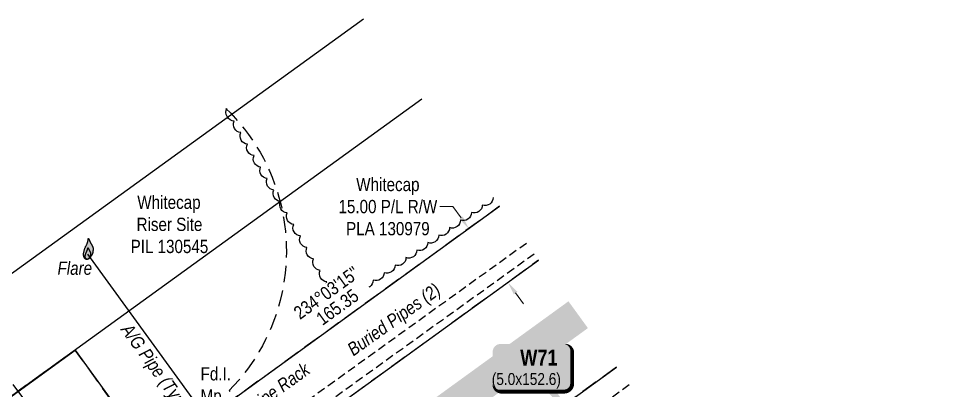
# Model space of a CAD drawing. Extents: x 521099 to 549685, y 6023217 to 6034691.
# Drawn here: x 536825 to 537531, y 6030177 to 6030458 of the extents above; entities that cross this region are included whole.
import ezdxf

# ---------------------------------------------------------------- set-up
doc = ezdxf.new("R2010")
doc.units = 0
doc.header["$LTSCALE"] = 5
doc.header["$PDSIZE"] = 0.5
for name, pattern in [('0', [1, 1, 0]), ('foc-ACCESSROAD', [3.75, 2.5, -1.25]), ('foc-TOPO', [1, 0.2, -0.8]), ('UG_PIPE', [1.875, 1.25, -0.625])]:
    doc.linetypes.add(name, pattern=pattern)
doc.layers.get('Defpoints').update_dxf_attribs({"color": 9})
for name, color, linetype in [('AS-PIPE-AG', 44, 'Continuous'), ('AS-PIPE-UG', 44, 'UG_PIPE'), ('AS-PIPE-UG-T', 44, 'Continuous'), ('AS-ROADS', 254, 'Continuous'), ('AS-SYMBOL', 7, 'Continuous'), ('C-RW', 13, 'Continuous'), ('C-WS', 13, 'foc-ACCESSROAD'), ('F-AR', 190, 'foc-ACCESSROAD'), ('F-RW', 190, 'Continuous'), ('L-BD', 7, 'Continuous'), ('L-MON-T', 1, 'Continuous'), ('P-TEMP-BLOCKS', 250, 'Continuous'), ('T-BUSH', 110, '0'), ('T-GENERAL', 48, 'foc-TOPO')]:
    doc.layers.add(name, color=color, linetype=linetype)
for name, color, linetype, lineweight in [('C-RW-T', 13, 'Continuous', 9), ('C-WS-T', 13, 'Continuous', 9), ('T-TEXT', 48, 'Continuous', 18)]:
    doc.layers.add(name, color=color, linetype=linetype, lineweight=lineweight)
doc.styles.add('80', font='ARIALN.TTF', dxfattribs={"height": 10})
doc.styles.add('80CG', font='ARIALN.TTF', dxfattribs={"height": 10})
doc.styles.add('80L', font='ARIALN.TTF', dxfattribs={"height": 10})
doc.styles.add('BOLD', font='ARIALNB.TTF')
doc.dimstyles.new('Compass 5 000', dxfattribs={"dimscale": 5, "dimtxt": 9, "dimasz": 2, "dimexe": 0.2, "dimexo": 0.0625, "dimgap": 0.5, "dimtad": 0, "dimtih": 1, "dimtoh": 1, "dimzin": 0, "dimdsep": 46, "dimtxsty": '80CG', "dimcen": 0.1, "dimse1": 1, "dimse2": 1, "dimclrd": 256, "dimclrt": 256, "dimaunit": 1, "dimadec": 4, "dimazin": 0, "dimtfac": 0.06, "dimtofl": 0, "dimtmove": 0, "dimatfit": 1, "dimfxl": 0.2, "dimtolj": 1, "dimtzin": 0, "dimlwd": -1, "dimarcsym": 0})

# ---------------------------------------------------------------- blocks, each defined once
blk = doc.blocks.new('FLARE')
h = blk.add_hatch(color=255)
h.dxf.hatch_style = 1
h.paths.add_polyline_path([(0.16, 2.41, 0.114147), (0.13, 2.43), (0.11, 2.44, 0.261551), (0.01, 2.42), (0, 2.41, 0.131268), (-0.03, 2.37), (-0.04, 2.35, 0.041497), (-0.05, 2.33), (-0.05, 2.29, 0.015174), (-0.05, 2.29), (-0.06, 2.24, 0.004376), (-0.06, 2.24), (-0.07, 2.18), (-0.08, 2.11), (-0.09, 2.05), (-0.1, 1.98), (-0.12, 1.91), (-0.14, 1.83), (-0.17, 1.76), (-0.19, 1.68), (-0.22, 1.61), (-0.26, 1.53), (-0.29, 1.46), (-0.32, 1.39), (-0.36, 1.32), (-0.39, 1.25, 0.000505), (-0.39, 1.25), (-0.43, 1.18, 0.002398), (-0.43, 1.18), (-0.46, 1.1, 0.004177), (-0.46, 1.1), (-0.5, 1.03, 0.005735), (-0.5, 1.03), (-0.53, 0.95, 0.006994), (-0.53, 0.95), (-0.56, 0.87, 0.00791), (-0.57, 0.87), (-0.6, 0.78, 0.008323), (-0.6, 0.78), (-0.63, 0.69, 0.008095), (-0.63, 0.68), (-0.66, 0.59, 0.008067), (-0.66, 0.59), (-0.68, 0.49, 0.008387), (-0.68, 0.49), (-0.7, 0.39, 0.009056), (-0.71, 0.38), (-0.72, 0.28, 0.010123), (-0.72, 0.28), (-0.74, 0.18, 0.011689), (-0.74, 0.18), (-0.75, 0.08, 0.013925), (-0.75, 0.08), (-0.75, -0.02, 0.016488), (-0.75, -0.02), (-0.75, -0.11, 0.017255), (-0.75, -0.12), (-0.74, -0.2, 0.01735), (-0.74, -0.2), (-0.73, -0.28, 0.017311), (-0.73, -0.29), (-0.71, -0.36, 0.01715), (-0.71, -0.36), (-0.69, -0.43, 0.016886), (-0.69, -0.44), (-0.66, -0.5, 0.016546), (-0.66, -0.5), (-0.63, -0.56, 0.016164), (-0.63, -0.56), (-0.6, -0.61, 0.016329), (-0.6, -0.62), (-0.57, -0.66, 0.018828), (-0.57, -0.67), (-0.54, -0.71, 0.022087), (-0.53, -0.71), (-0.5, -0.75, 0.025345), (-0.49, -0.76), (-0.46, -0.78, 0.028234), (-0.45, -0.79), (-0.42, -0.82, 0.030298), (-0.41, -0.82), (-0.37, -0.84, 0.031129), (-0.36, -0.85), (-0.32, -0.86, 0.030544), (-0.31, -0.87), (-0.27, -0.88, 0.028465), (-0.26, -0.88), (-0.22, -0.89, 0.025311), (-0.21, -0.89), (-0.16, -0.89, 0.02283), (-0.15, -0.89), (-0.11, -0.89, 0.021226), (-0.1, -0.89), (-0.05, -0.88, 0.020401), (-0.04, -0.88), (0, -0.87, 0.020299), (0.01, -0.87), (0.05, -0.85, 0.020911), (0.06, -0.85), (0.11, -0.83, 0.022277), (0.11, -0.83), (0.15, -0.81, 0.023712), (0.16, -0.8), (0.2, -0.78, 0.022408), (0.21, -0.78), (0.24, -0.75, 0.01993), (0.25, -0.74), (0.28, -0.72, 0.017146), (0.28, -0.71), (0.31, -0.68, 0.014211), (0.32, -0.68), (0.35, -0.64, 0.011221), (0.35, -0.64), (0.37, -0.61, 0.008212), (0.38, -0.61), (0.4, -0.57, 0.005172), (0.4, -0.57), (0.42, -0.54, 0.002523), (0.43, -0.54), (0.45, -0.5, 0.001671), (0.45, -0.5), (0.47, -0.47, 0.001229), (0.47, -0.47), (0.49, -0.44, 0.00075), (0.49, -0.44), (0.51, -0.41, 0.00026), (0.51, -0.41), (0.54, -0.37), (0.56, -0.34), (0.58, -0.3), (0.61, -0.27), (0.63, -0.23, 0.001311), (0.63, -0.23), (0.66, -0.19, 0.003726), (0.66, -0.19), (0.69, -0.15, 0.006065), (0.69, -0.14), (0.72, -0.1, 0.008452), (0.72, -0.1), (0.74, -0.05, 0.010991), (0.75, -0.05), (0.77, 0, 0.013767), (0.77, 0), (0.79, 0.05, 0.016839), (0.8, 0.05), (0.81, 0.1, 0.019104), (0.82, 0.11), (0.83, 0.15, 0.016987), (0.83, 0.16), (0.84, 0.21, 0.013636), (0.84, 0.21), (0.85, 0.26, 0.010244), (0.85, 0.27), (0.86, 0.31, 0.006846), (0.86, 0.32), (0.86, 0.37, 0.003419), (0.86, 0.37), (0.86, 0.41), (0.87, 0.46), (0.87, 0.5), (0.88, 0.54), (0.88, 0.59), (0.89, 0.63, 0.001278), (0.89, 0.63), (0.89, 0.67, 0.004735), (0.89, 0.67), (0.9, 0.71, 0.008354), (0.9, 0.72), (0.9, 0.76, 0.012059), (0.9, 0.76), (0.9, 0.8, 0.015712), (0.9, 0.81), (0.9, 0.85, 0.018457), (0.9, 0.85), (0.9, 0.89, 0.018102), (0.9, 0.9), (0.89, 0.94, 0.016533), (0.89, 0.95), (0.88, 0.99, 0.014576), (0.88, 0.99), (0.87, 1.03, 0.012435), (0.86, 1.04), (0.85, 1.08, 0.010283), (0.85, 1.09), (0.83, 1.13, 0.00824), (0.83, 1.13), (0.81, 1.18, 0.00638), (0.81, 1.18), (0.78, 1.23, 0.004735), (0.78, 1.23), (0.76, 1.29, 0.003388), (0.75, 1.29), (0.73, 1.34, 0.002345), (0.73, 1.34), (0.7, 1.4, 0.001492), (0.7, 1.4), (0.67, 1.46, 0.000746), (0.67, 1.46), (0.63, 1.51), (0.6, 1.57), (0.57, 1.62), (0.55, 1.68), (0.52, 1.73), (0.49, 1.78), (0.47, 1.83), (0.45, 1.87), (0.42, 1.92), (0.4, 1.97), (0.38, 2.02), (0.35, 2.08, 0.000332), (0.35, 2.08), (0.33, 2.13, 0.001849), (0.33, 2.13), (0.3, 2.19, 0.0038), (0.3, 2.19), (0.27, 2.24, 0.006473), (0.27, 2.24), (0.25, 2.29, 0.010865), (0.24, 2.3), (0.22, 2.34, 0.019524), (0.22, 2.34), (0.19, 2.38, 0.041077), (0.18, 2.39)])
at = {"color": 48, "flags": 128}
for points in [[(0.11, -0.72), (0.07, -0.74), (0.03, -0.76), (-0.02, -0.77), (-0.07, -0.78), (-0.11, -0.79), (-0.16, -0.79), (-0.2, -0.79), (-0.25, -0.78), (-0.29, -0.77), (-0.32, -0.76), (-0.36, -0.74), (-0.4, -0.71), (-0.43, -0.68), (-0.46, -0.65), (-0.49, -0.61), (-0.52, -0.56), (-0.54, -0.51), (-0.57, -0.46), (-0.59, -0.4), (-0.61, -0.33), (-0.63, -0.26), (-0.64, -0.19), (-0.65, -0.11), (-0.65, -0.02), (-0.65, 0.07), (-0.64, 0.17), (-0.63, 0.27), (-0.61, 0.36), (-0.58, 0.46), (-0.56, 0.56), (-0.53, 0.66), (-0.5, 0.75), (-0.47, 0.83), (-0.44, 0.91), (-0.41, 0.99), (-0.37, 1.06), (-0.34, 1.13), (-0.3, 1.2), (-0.27, 1.27), (-0.23, 1.34), (-0.2, 1.42), (-0.16, 1.49), (-0.13, 1.57), (-0.1, 1.65), (-0.07, 1.73), (-0.04, 1.8), (-0.02, 1.88), (0, 1.96), (0.01, 2.03), (0.02, 2.1), (0.03, 2.17), (0.04, 2.22), (0.05, 2.27), (0.05, 2.31), (0.06, 2.34), (0.08, 2.35), (0.09, 2.34), (0.11, 2.32), (0.13, 2.29), (0.16, 2.25), (0.18, 2.2), (0.21, 2.14), (0.24, 2.09), (0.26, 2.03), (0.29, 1.98), (0.31, 1.93), (0.33, 1.88), (0.36, 1.83), (0.38, 1.78), (0.41, 1.73), (0.43, 1.68), (0.46, 1.63), (0.49, 1.58), (0.52, 1.52), (0.55, 1.47), (0.58, 1.41), (0.61, 1.35), (0.64, 1.3), (0.67, 1.24), (0.69, 1.19), (0.72, 1.14), (0.74, 1.09), (0.75, 1.05), (0.77, 1), (0.78, 0.96), (0.79, 0.92), (0.8, 0.88), (0.8, 0.84), (0.8, 0.8), (0.8, 0.76), (0.8, 0.72), (0.79, 0.68), (0.79, 0.64), (0.78, 0.6), (0.78, 0.56), (0.77, 0.51), (0.77, 0.47), (0.76, 0.42), (0.76, 0.37), (0.76, 0.33), (0.75, 0.28), (0.74, 0.23), (0.73, 0.18), (0.72, 0.13), (0.7, 0.09), (0.68, 0.04), (0.66, 0), (0.63, -0.05), (0.61, -0.09), (0.58, -0.13), (0.55, -0.17), (0.53, -0.21), (0.5, -0.25), (0.48, -0.28), (0.45, -0.32), (0.43, -0.35), (0.41, -0.38), (0.39, -0.42), (0.37, -0.45), (0.34, -0.48), (0.32, -0.51), (0.3, -0.55), (0.27, -0.58), (0.24, -0.61), (0.21, -0.64), (0.18, -0.67), (0.15, -0.7)], [(0.02, -0.75), (-0.01, -0.76), (-0.03, -0.77), (-0.05, -0.78), (-0.08, -0.78), (-0.11, -0.79), (-0.13, -0.79), (-0.16, -0.79), (-0.18, -0.78), (-0.2, -0.78), (-0.23, -0.77), (-0.25, -0.76), (-0.26, -0.74), (-0.28, -0.73), (-0.3, -0.71), (-0.32, -0.69), (-0.33, -0.66), (-0.35, -0.63), (-0.36, -0.6), (-0.37, -0.57), (-0.39, -0.53), (-0.4, -0.49), (-0.4, -0.45), (-0.41, -0.41), (-0.41, -0.36), (-0.41, -0.31), (-0.4, -0.25), (-0.39, -0.2), (-0.38, -0.14), (-0.37, -0.09), (-0.36, -0.03), (-0.34, 0.02), (-0.32, 0.07), (-0.31, 0.12), (-0.29, 0.16), (-0.27, 0.21), (-0.25, 0.25), (-0.23, 0.29), (-0.21, 0.33), (-0.19, 0.37), (-0.17, 0.41), (-0.15, 0.45), (-0.14, 0.49), (-0.12, 0.53), (-0.1, 0.58), (-0.08, 0.62), (-0.07, 0.66), (-0.06, 0.71), (-0.05, 0.75), (-0.04, 0.79), (-0.03, 0.83), (-0.03, 0.87), (-0.02, 0.9), (-0.02, 0.93), (-0.01, 0.95), (-0.01, 0.96), (0, 0.97), (0.01, 0.96), (0.02, 0.95), (0.03, 0.94), (0.04, 0.91), (0.06, 0.88), (0.07, 0.86), (0.09, 0.82), (0.1, 0.79), (0.12, 0.76), (0.13, 0.74), (0.14, 0.71), (0.16, 0.68), (0.17, 0.65), (0.18, 0.63), (0.2, 0.6), (0.21, 0.57), (0.23, 0.54), (0.25, 0.51), (0.26, 0.47), (0.28, 0.44), (0.3, 0.41), (0.31, 0.38), (0.33, 0.35), (0.34, 0.32), (0.36, 0.29), (0.37, 0.27), (0.38, 0.24), (0.39, 0.22), (0.39, 0.19), (0.4, 0.17), (0.4, 0.15), (0.41, 0.13), (0.41, 0.1), (0.41, 0.08), (0.4, 0.06), (0.4, 0.04), (0.4, 0.01), (0.39, -0.01), (0.39, -0.03), (0.39, -0.06), (0.39, -0.08), (0.38, -0.11), (0.38, -0.14), (0.38, -0.16), (0.38, -0.19), (0.37, -0.22), (0.37, -0.24), (0.36, -0.27), (0.35, -0.3), (0.34, -0.32), (0.32, -0.35), (0.31, -0.37), (0.3, -0.4), (0.28, -0.42), (0.27, -0.44), (0.25, -0.46), (0.24, -0.48), (0.22, -0.5), (0.21, -0.52), (0.2, -0.54), (0.19, -0.56), (0.17, -0.58), (0.16, -0.6), (0.15, -0.61), (0.14, -0.63), (0.12, -0.65), (0.11, -0.67), (0.09, -0.69), (0.08, -0.7), (0.06, -0.72), (0.04, -0.74)]]:
    blk.add_lwpolyline(points, close=True, dxfattribs=at)
blk = doc.blocks.new('*D546')
at = {"layer": 'C-RW-T', "transparency": 16777216}
for p, q in [((537152.66, 6030316.07), (537142.66, 6030316.07)), ((537158.76, 6030307.65), (537152.66, 6030316.07)), ((537199.89, 6030250.92), (537205.76, 6030242.82))]:
    blk.add_line(p, q, dxfattribs=at)
at = {"layer": 'C-RW-T', "linetype": 'Continuous', "transparency": 16777216}
for points in [[(537160.11, 6030308.63), (537157.41, 6030306.68), (537164.63, 6030299.56)], [(537201.24, 6030251.89), (537198.54, 6030249.94), (537194.02, 6030259.01)]]:
    blk.add_solid(points, dxfattribs=at)
at = {"layer": 'Defpoints', "color": 0, "linetype": 'Continuous', "transparency": 16777216}
for p in [(537164.63, 6030299.56), (537143.19, 6030284.01), (537172.58, 6030243.47)]:
    blk.add_point(p, dxfattribs=at)
at = {"layer": 'C-RW-T', "linetype": 'Continuous', "transparency": 16777216, "insert": (537103.57, 6030316.07), "char_height": 10, "attachment_point": 5, "style": '80CG'}
blk.add_mtext('\\A1;Whitecap\\P15.00 P/L R/W\\PPLA 130979', dxfattribs=at)
blk = doc.blocks.new('*U831')
h = blk.add_hatch(color=111)
edge = h.paths.add_edge_path()
edge.add_line((-24, -17.43), (24, -17.43))
edge.add_arc((24, -11.43), 6, 270, 360)
edge.add_line((30, -11.43), (30, 12.5))
edge.add_arc((24, 12.5), 6, 0, 90)
edge.add_line((24, 18.5), (-24, 18.5))
edge.add_arc((-24, 12.5), 6, 90, 180)
edge.add_line((-30, 12.5), (-30, -11.43))
edge.add_arc((-24, -11.43), 6, 180, 270)
at = {"color": 250, "flags": 128}
blk.add_lwpolyline([(-24, -17.43, 3, 3, 0), (24, -17.43, 3, 3, 0.414214), (30, -11.43, 3, 3, 0), (30, 12.5, 3, 0, 0.414214), (24, 18.5, 0, 0, 0), (-24, 18.5, 0, 0, 0.414214), (-30, 12.5, 0, 0, 0), (-30, -11.43, 0, 3, 0.414214)], format="xyseb", close=True, dxfattribs=at)
at = {"flags": 128}
blk.add_lwpolyline([(45.57, -54.2, 0, 7.5, 0), (0, 0, 0, 0, 0)], format="xyseb", dxfattribs=at)
at = {"color": 250}
for tag, p, height, style in [('TEMP_AREA_W1_001', (-9.21, 2.24), 12, 'BOLD'), ('ENTER_TEXT_001', (-30.66, -12.47), 9, '80')]:
    blk.add_attdef(tag, p, '', height=height, dxfattribs=dict(at, style=style))

msp = doc.modelspace()

# ---------------------------------------------------------------- linework, layer by layer
at = {"layer": 'AS-PIPE-AG', "flags": 128}
msp.add_lwpolyline([(536973.227, 6030147.913), (536877.342, 6030280.238)], dxfattribs=at)
at = {"layer": 'AS-PIPE-UG', "flags": 128}
for points in [[(537208.045, 6030288.388), (537031.101, 6030161.058), (536973.283, 6030117.849)], [(537213.913, 6030280.297), (537037.012, 6030152.998), (536979.267, 6030109.843)], [(537285.517, 6030181.568), (537207.582, 6030124.438), (537141.177, 6030082.113), (537084.212, 6030039.583), (537015.297, 6029987.503), (536870.112, 6029882.048), (536820.102, 6029849.278), (536673.842, 6029750.475)]]:
    msp.add_lwpolyline(points, dxfattribs=at)
at = {"layer": 'AS-ROADS', "const_width": 24.987, "flags": 128}
msp.add_lwpolyline([(537247.102, 6030234.536), (536863.382, 6029956.038)], dxfattribs=at)
at = {"layer": 'C-RW', "flags": 128}
for points in [[(536510.336, 6029979.818), (536510.883, 6029980.214), (536522.047, 6030050.19), (537085.103, 6030457.903)], [(537129.112, 6030397.221), (536591.177, 6030007.698), (536580.017, 6029937.748), (536552.45, 6029917.761)], [(537187.831, 6030316.259), (536926.517, 6030126.78), (536955.853, 6030086.322), (537217.171, 6030275.804)], [(536552.688, 6029917.409), (536580.291, 6029937.442), (536591.381, 6030007.23), (536662.969, 6030059.185), (536824.831, 6030176.657), (536867.622, 6030207.713), (536926.328, 6030126.823), (536883.537, 6030095.767), (536721.676, 6029978.295), (536683.594, 6029950.657), (536672.503, 6029880.869), (536611.395, 6029836.519)]]:
    msp.add_lwpolyline(points, dxfattribs=at)
at = {"layer": 'C-WS', "flags": 128}
for points in [[(536981.446, 6030390.205), (536985.092, 6030386.553), (536988.676, 6030382.699), (536992.123, 6030378.725), (536995.428, 6030374.629), (536998.587, 6030370.421), (537001.596, 6030366.108), (537004.453, 6030361.69), (537007.154, 6030357.171), (537009.692, 6030352.565), (537012.069, 6030347.872), (537014.277, 6030343.095), (537016.319, 6030338.246), (537018.19, 6030333.327), (537019.885, 6030328.347), (537021.404, 6030323.312), (537022.747, 6030318.222), (537023.911, 6030313.092), (537024.892, 6030307.924), (537025.693, 6030302.724), (537026.31, 6030297.498), (537026.743, 6030292.256), (537026.993, 6030286.998), (537027.058, 6030281.737), (537026.939, 6030276.478), (537026.634, 6030271.225), (537026.145, 6030265.986), (537025.474, 6030260.77), (537024.619, 6030255.579), (537023.583, 6030250.419), (537022.366, 6030245.302), (537020.972, 6030240.226), (537019.399, 6030235.207), (537017.651, 6030230.245), (537015.73, 6030225.346), (537013.639, 6030220.517), (537011.378, 6030215.768), (537008.953, 6030211.096), (537006.367, 6030206.517), (537003.619, 6030202.027), (537000.718, 6030197.639), (536997.663, 6030193.355), (536994.459, 6030189.182), (536991.114, 6030185.123), (536984.002, 6030177.368), (536987.876, 6030172.03), (537017.482, 6030131.23), (536997.354, 6030116.63), (536977.102, 6030101.941), (536957.121, 6030087.449), (536916.347, 6030057.879), (536885.568, 6030097.825), (536855.264, 6030137.168), (536824.556, 6030177.017), (536769.133, 6030248.941)], [(536981.446, 6030390.205), (536985.092, 6030386.553), (536988.676, 6030382.699), (536992.123, 6030378.725), (536995.428, 6030374.629), (536998.587, 6030370.421), (537001.596, 6030366.108), (537004.453, 6030361.69), (537007.154, 6030357.171), (537009.692, 6030352.565), (537012.069, 6030347.872), (537014.277, 6030343.095), (537016.319, 6030338.246), (537018.19, 6030333.327), (537019.885, 6030328.347), (537021.404, 6030323.312), (537022.747, 6030318.222), (537023.911, 6030313.092), (537024.892, 6030307.924), (537025.693, 6030302.724), (537026.31, 6030297.498), (537026.743, 6030292.256), (537026.993, 6030286.998), (537027.058, 6030281.737), (537026.939, 6030276.478), (537026.634, 6030271.225), (537026.145, 6030265.986), (537025.474, 6030260.77), (537024.619, 6030255.579), (537023.583, 6030250.419), (537022.366, 6030245.302), (537020.972, 6030240.226), (537019.399, 6030235.207), (537017.651, 6030230.245), (537015.73, 6030225.346), (537013.639, 6030220.517), (537011.378, 6030215.768), (537008.953, 6030211.096), (537006.367, 6030206.517), (537003.619, 6030202.027), (537000.718, 6030197.639), (536997.663, 6030193.355), (536994.459, 6030189.182), (536991.114, 6030185.123), (536984.002, 6030177.368), (536987.876, 6030172.03), (537017.482, 6030131.23), (536997.354, 6030116.63), (536977.102, 6030101.941), (536957.121, 6030087.449), (536916.347, 6030057.879), (536885.568, 6030097.825), (536855.264, 6030137.168), (536824.556, 6030177.017), (536769.133, 6030248.941)], [(537187.777, 6030316.334), (536926.355, 6030126.843), (536867.635, 6030207.883), (536824.763, 6030176.768), (536769.147, 6030248.95)]]:
    msp.add_lwpolyline(points, dxfattribs=at)
at = {"layer": 'F-AR', "flags": 128}
for points in [[(536729.289, 6030218.24), (536783.918, 6030147.34), (536814.624, 6030107.489), (536837.036, 6030078.395), (536844.926, 6030068.145), (536875.704, 6030028.198), (536916.479, 6030057.767), (536936.461, 6030072.257), (536956.713, 6030086.946), (536976.842, 6030101.545), (537217.158, 6030275.822)], [(537275.885, 6030194.849), (536997.533, 6029992.988), (536977.437, 6029978.414), (536937.013, 6029949.098), (536964.686, 6029913.236), (537006.811, 6029858.644), (537369.297, 6029779.492), (537531.473, 6029557.266)]]:
    msp.add_lwpolyline(points, dxfattribs=at)
at = {"layer": 'F-RW', "flags": 128}
msp.add_lwpolyline([(536670.152, 6029755.56), (536815.296, 6029860.828), (536855.769, 6029890.183), (536936.776, 6029948.931), (536977.433, 6029978.419), (536997.529, 6029992.993), (537275.874, 6030194.864)], dxfattribs=at)
at = {"layer": 'T-BUSH', "linetype": 'Continuous', "flags": 128}
msp.add_lwpolyline([(537183.034, 6030322.994, -0.5205671), (537174.807, 6030317.319, -0.5205671), (537166.579, 6030311.645, -0.5205671), (537158.351, 6030305.97, -0.5205671), (537150.123, 6030300.296, -0.5205671), (537141.896, 6030294.621, -0.5205671), (537133.668, 6030288.946, -0.5205671), (537125.44, 6030283.272, -0.5205671), (537117.213, 6030277.597, -0.5205671), (537108.985, 6030271.923, -0.5205671), (537100.757, 6030266.248, -0.5205671), (537092.529, 6030260.573, -0.5205671), (537084.302, 6030254.899, -0.5205671), (537076.074, 6030249.224, -0.5205671), (537067.846, 6030243.55, -0.5205671), (537062.51, 6030250.676, -0.5205671), (537057.521, 6030259.336, -0.5205671), (537052.531, 6030267.997, -0.5205671), (537047.542, 6030276.657, -0.5205671), (537042.552, 6030285.317, -0.5205671), (537037.563, 6030293.978, -0.5205671), (537032.573, 6030302.638, -0.5205671), (537027.584, 6030311.298, -0.5205671), (537022.594, 6030319.959, -0.5205671), (537017.605, 6030328.619, -0.5205671), (537012.615, 6030337.279, -0.5205671), (537007.626, 6030345.94, -0.5205671), (537002.636, 6030354.6, -0.5205671), (536997.647, 6030363.26, -0.5205671), (536992.657, 6030371.921, -0.5205671), (536987.668, 6030380.581, -0.5205671), (536982.032, 6030390.363, -0.5205671)], format="xyb", dxfattribs=at)

# ---------------------------------------------------------------- block references
at = {"layer": 'AS-SYMBOL', "xscale": 4.99740725, "yscale": 4.99740725, "zscale": 4.99740725}
msp.add_blockref('FLARE', (536877.342, 6030280.238), dxfattribs=at)
at = {"layer": 'P-TEMP-BLOCKS', "xscale": 0.99948145, "yscale": 0.99948145, "zscale": 0.99948145}
msp.add_blockref('*U831', (537212.574, 6030193.958), dxfattribs=at).add_auto_attribs({'TEMP_AREA_W1_001': 'W71', 'ENTER_TEXT_001': '(5.0x152.6)'})

# ---------------------------------------------------------------- texts
at = {"layer": 'AS-PIPE-UG-T', "insert": (537071.816, 6030211.074), "char_height": 9.99481, "attachment_point": 1, "rotation": 35.739085, "style": '80L'}
msp.add_mtext_dynamic_manual_height_columns('{\\fArial Narrow|b0|i1|c0|p34;Buried Pipes (2) }', width=82.16515, gutter_width=49.974, heights=[0], dxfattribs=at)
at = {"layer": 'C-WS-T', "insert": (536894.631, 6030324.373), "char_height": 9.99481, "width": 87.05798, "attachment_point": 1, "style": '80L'}
msp.add_mtext('\\pi19.977;Whitecap\\P\\pi19.404;Riser Site\\P\\pi14.918;PIL 130545', dxfattribs=at)
at = {"layer": 'L-MON-T', "linetype": 'Continuous', "insert": (536962.304, 6030194.926), "char_height": 9.9948, "attachment_point": 1, "style": '80L'}
msp.add_mtext_dynamic_manual_height_columns('Fd.I. Mp', width=22.03263, gutter_width=49.974, heights=[0], dxfattribs=at)
at = {"layer": 'T-GENERAL', "insert": (536854.421, 6030274.625), "char_height": 9.99481, "attachment_point": 1, "style": '80L'}
msp.add_mtext_dynamic_manual_height_columns('{\\fArial Narrow|b0|i1|c0|p34;Flare}', width=25.8983, gutter_width=49.974, heights=[0], dxfattribs=at)
at = {"layer": 'T-TEXT', "insert": (536997.366, 6030168.14), "char_height": 9.9896, "attachment_point": 1, "rotation": 35.945626, "style": '80L'}
msp.add_mtext_dynamic_manual_height_columns('\\pi0.33953;{\\fArial Narrow|b0|i1|c0|p34;Pipe Rack}', width=52.88938, gutter_width=249.869, heights=[0], dxfattribs=at)

# ---------------------------------------------------------------- dimensions: what is measured, and where the dimension line sits
at = {"layer": 'C-RW-T', "color": 5, "linetype": 'Continuous'}
dim = msp.add_linear_dim(base=(537164.631, 6030299.557), p1=(537172.577, 6030243.469), p2=(537143.188, 6030284.014), angle=125.9365, text='Whitecap\\P15.00 P/L R/W\\PPLA 130979', dimstyle='Compass 5 000', dxfattribs=at)
dim.commit()
dim.dimension.update_dxf_attribs({"geometry": '*D546', "text_midpoint": (537103.574, 6030316.071), "dimtype": 161})

# ---------------------------------------------------------------- next in the draw order: texts
at = {"layer": 'AS-PIPE-AG', "insert": (536908.923, 6030230.265), "char_height": 9.9896, "attachment_point": 1, "rotation": 305.927741, "style": '80L', "bg_fill": 3, "box_fill_scale": 1.15, "bg_fill_color": 256, "bg_fill_true_color": 256, "bg_fill_transparency": 0}
msp.add_mtext_dynamic_manual_height_columns('\\pi1.662;{\\fArial Narrow|b0|i1|c0|p34;A/G Pipe (Typ.)}', width=81.53053, gutter_width=249.869, heights=[0], dxfattribs=at)
at = {"layer": 'L-BD', "linetype": 'Continuous', "insert": (537031.237, 6030238.452), "char_height": 9.99481, "width": 55.97819, "attachment_point": 1, "rotation": 35.9455, "line_spacing_factor": 0.815606, "style": '80L', "bg_fill": 3, "box_fill_scale": 1.1, "bg_fill_color": 256, "bg_fill_transparency": 0}
msp.add_mtext('\\pi0.21019;234°03\'15" \\P\\pi11.33;165.35', dxfattribs=at)

doc.saveas('drawing.dxf')
